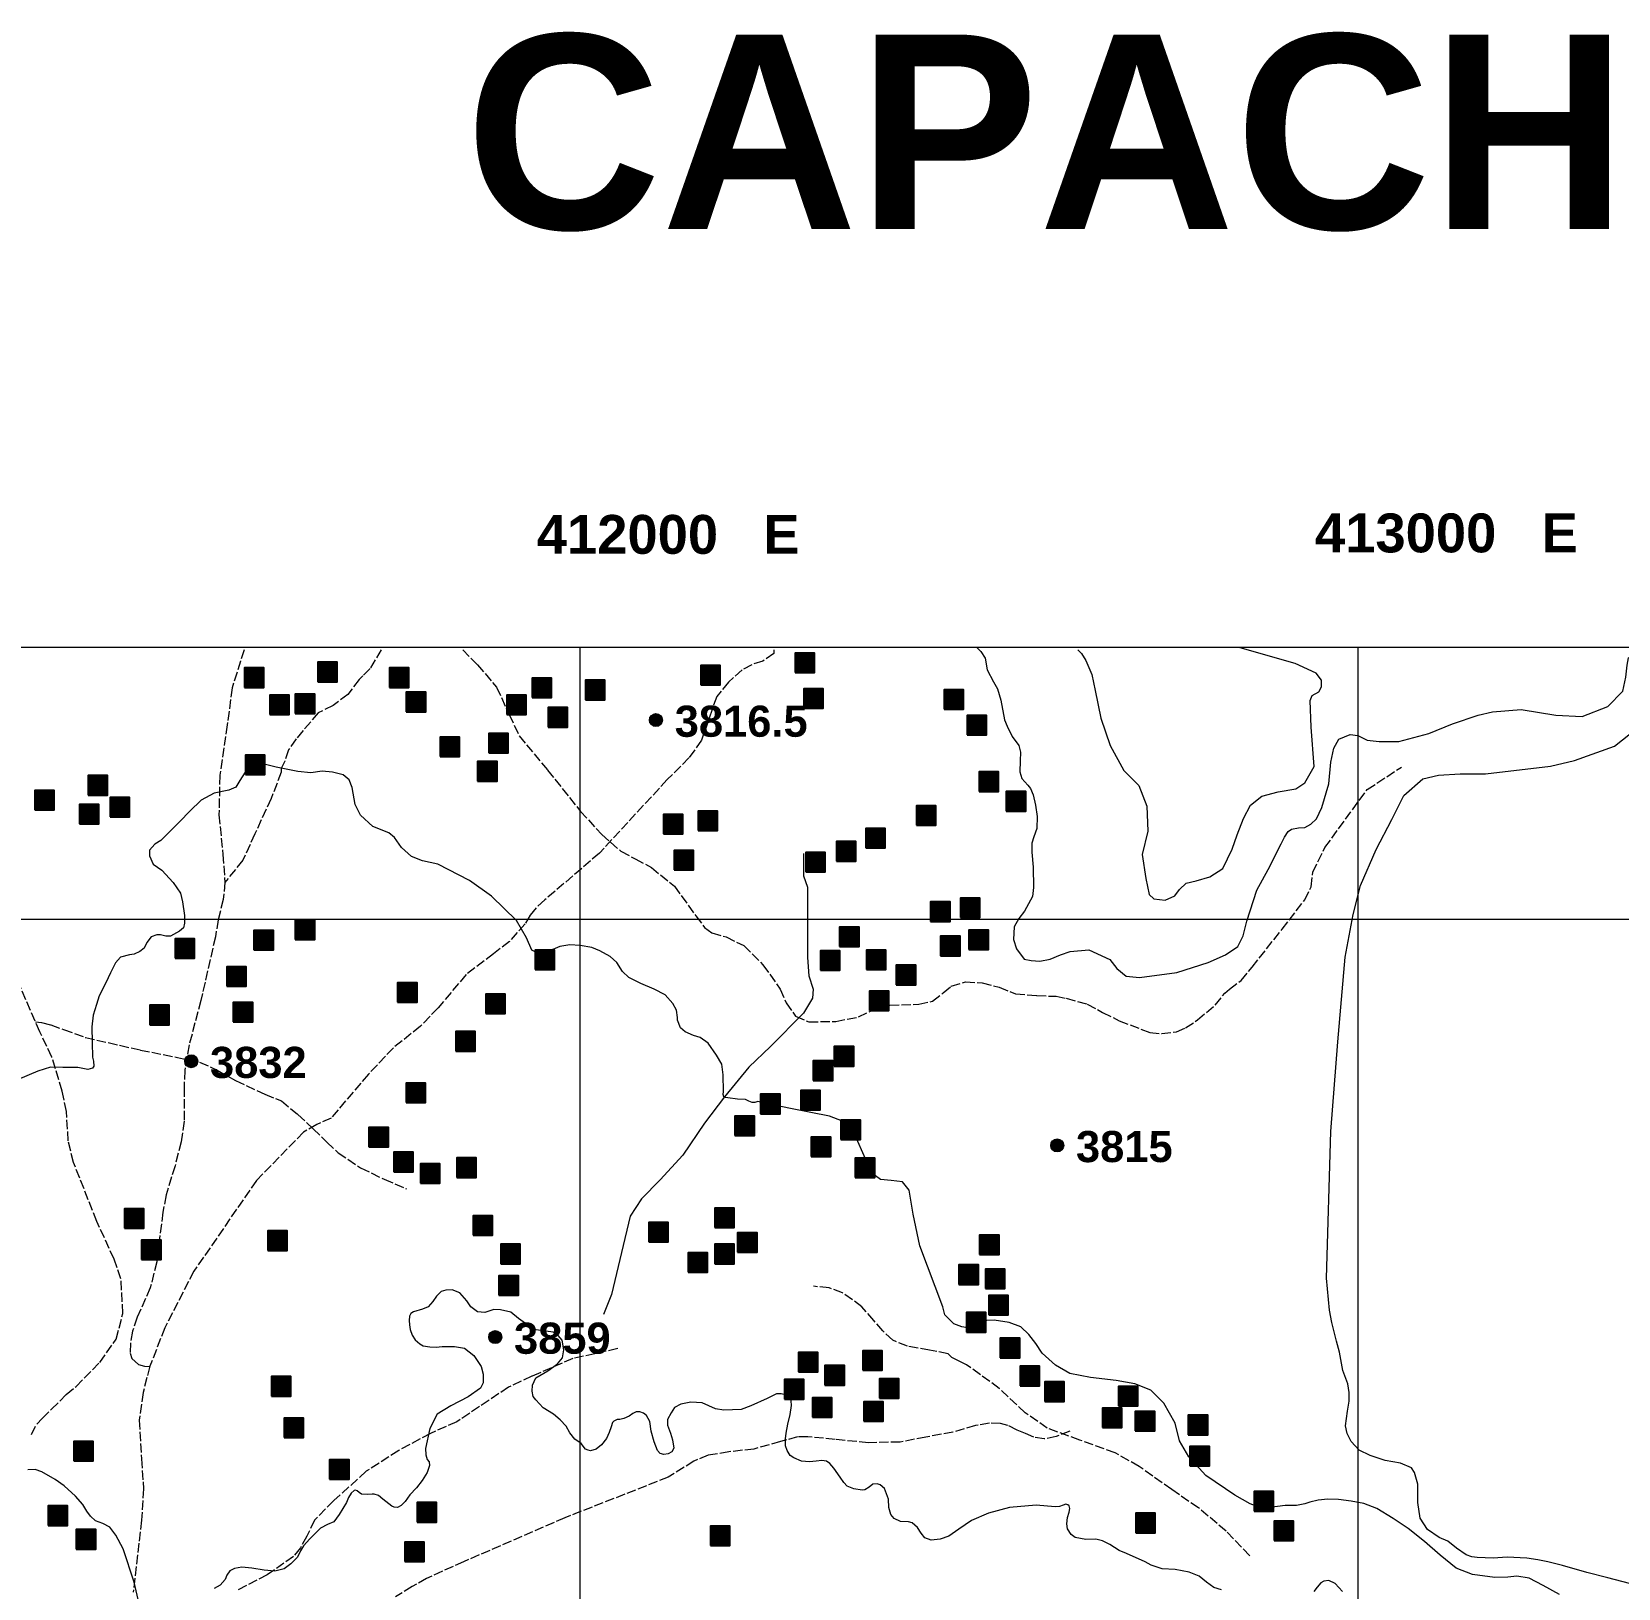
# Model space of a CAD drawing. Header units: metres. Extents: x 405809 to 420020, y 8257398 to 8272141.
# Drawn here: x 411295 to 413335, y 8270140 to 8272141 of the extents above; entities that cross this region are included whole.
import ezdxf
from ezdxf.enums import TextEntityAlignment as Align

# ---------------------------------------------------------------- set-up
doc = ezdxf.new("R2010")
doc.units = ezdxf.units.M
doc.linetypes.add('ACAD_ISO02W100', pattern=[15, 12, -3])
for name, color, linetype, lineweight in [('CAMINOS1', 7, 'ACAD_ISO02W100', 5), ('COORDENADAS', 30, 'Continuous', 5), ('CURVAS SECUNDARIS', 46, 'Continuous', 9), ('PERIMETRO DE LA ISLA', 7, 'Continuous', 18), ('texto', 7, 'Continuous', 13)]:
    doc.layers.add(name, color=color, linetype=linetype, lineweight=lineweight)
doc.layers.add('VIVIENDAS', color=1, linetype='Continuous')
doc.styles.add('CARLOS', font='arialbd.ttf', dxfattribs={"height": 48})

msp = doc.modelspace()

# ---------------------------------------------------------------- hatches: boundary and pattern name
at = {"layer": 'texto'}
h = msp.add_hatch(color=256, dxfattribs=at)
edge = h.paths.add_edge_path()
edge.add_arc((412097.7, 8271256.1), 8.37, 0, 360)
h = msp.add_hatch(color=256, dxfattribs=at)
edge = h.paths.add_edge_path()
edge.add_arc((411500.3, 8270817.3), 8.37, 0, 360)
h = msp.add_hatch(color=256, dxfattribs=at)
edge = h.paths.add_edge_path()
edge.add_arc((412613.5, 8270709.2), 8.37, 0, 360)
h = msp.add_hatch(color=256, dxfattribs=at)
edge = h.paths.add_edge_path()
edge.add_arc((411891.1, 8270462.7), 8.37, 0, 360)
at = {"layer": 'VIVIENDAS'}
for points in [[(412276.6, 8271317), (412301.6, 8271317), (412301.6, 8271342), (412276.6, 8271342)], [(411568.8, 8271298), (411593.8, 8271298), (411593.8, 8271323), (411568.8, 8271323)], [(411662.9, 8271305.3), (411687.9, 8271305.3), (411687.9, 8271330.3), (411662.9, 8271330.3)], [(411755, 8271298.1), (411780, 8271298.1), (411780, 8271323.1), (411755, 8271323.1)], [(412155.2, 8271301.4), (412180.2, 8271301.4), (412180.2, 8271326.4), (412155.2, 8271326.4)], [(411938.4, 8271284.9), (411963.4, 8271284.9), (411963.4, 8271309.9), (411938.4, 8271309.9)], [(412007.1, 8271282.2), (412032.1, 8271282.2), (412032.1, 8271307.2), (412007.1, 8271307.2)], [(411601.4, 8271263.1), (411626.4, 8271263.1), (411626.4, 8271288.1), (411601.4, 8271288.1)], [(411634, 8271264.3), (411659, 8271264.3), (411659, 8271289.3), (411634, 8271289.3)], [(411776.7, 8271266.8), (411801.7, 8271266.8), (411801.7, 8271291.8), (411776.7, 8271291.8)], [(411905.9, 8271263.2), (411930.9, 8271263.2), (411930.9, 8271288.2), (411905.9, 8271288.2)], [(412287.6, 8271271.4), (412312.6, 8271271.4), (412312.6, 8271296.4), (412287.6, 8271296.4)], [(412468.1, 8271270.1), (412493.1, 8271270.1), (412493.1, 8271295.1), (412468.1, 8271295.1)], [(411959.1, 8271247), (411984.1, 8271247), (411984.1, 8271272), (411959.1, 8271272)], [(412497.8, 8271236.9), (412522.8, 8271236.9), (412522.8, 8271261.9), (412497.8, 8271261.9)], [(411882.9, 8271213.8), (411907.9, 8271213.8), (411907.9, 8271238.8), (411882.9, 8271238.8)], [(411820.2, 8271209), (411845.2, 8271209), (411845.2, 8271234), (411820.2, 8271234)], [(411570, 8271186), (411595, 8271186), (411595, 8271211), (411570, 8271211)], [(411868.5, 8271177.6), (411893.5, 8271177.6), (411893.5, 8271202.6), (411868.5, 8271202.6)], [(411367.8, 8271159.7), (411392.8, 8271159.7), (411392.8, 8271184.7), (411367.8, 8271184.7)], [(412513, 8271164.4), (412538, 8271164.4), (412538, 8271189.4), (412513, 8271189.4)], [(411299.1, 8271140.6), (411324.1, 8271140.6), (411324.1, 8271165.6), (411299.1, 8271165.6)], [(411396, 8271131.6), (411421, 8271131.6), (411421, 8271156.6), (411396, 8271156.6)], [(412548, 8271139), (412573, 8271139), (412573, 8271164), (412548, 8271164)], [(411356.6, 8271122.6), (411381.6, 8271122.6), (411381.6, 8271147.6), (411356.6, 8271147.6)], [(412151.9, 8271114), (412176.9, 8271114), (412176.9, 8271139), (412151.9, 8271139)], [(412432.5, 8271120.8), (412457.5, 8271120.8), (412457.5, 8271145.8), (412432.5, 8271145.8)], [(412107.2, 8271109.8), (412132.2, 8271109.8), (412132.2, 8271134.8), (412107.2, 8271134.8)], [(412367.3, 8271091.8), (412392.3, 8271091.8), (412392.3, 8271116.8), (412367.3, 8271116.8)], [(412329.7, 8271074.8), (412354.7, 8271074.8), (412354.7, 8271099.8), (412329.7, 8271099.8)], [(412121.1, 8271063.3), (412146.1, 8271063.3), (412146.1, 8271088.3), (412121.1, 8271088.3)], [(412290.4, 8271060.9), (412315.4, 8271060.9), (412315.4, 8271085.9), (412290.4, 8271085.9)], [(412450.8, 8270997.2), (412475.8, 8270997.2), (412475.8, 8271022.2), (412450.8, 8271022.2)], [(412489.2, 8271002.1), (412514.2, 8271002.1), (412514.2, 8271027.1), (412489.2, 8271027.1)], [(411634, 8270973.9), (411659, 8270973.9), (411659, 8270998.9), (411634, 8270998.9)], [(411479.6, 8270949.8), (411504.6, 8270949.8), (411504.6, 8270974.8), (411479.6, 8270974.8)], [(411580.9, 8270960.6), (411605.9, 8270960.6), (411605.9, 8270985.6), (411580.9, 8270985.6)], [(412333.8, 8270964.8), (412358.8, 8270964.8), (412358.8, 8270989.8), (412333.8, 8270989.8)], [(412463.6, 8270953.1), (412488.6, 8270953.1), (412488.6, 8270978.1), (412463.6, 8270978.1)], [(412500, 8270960.9), (412525, 8270960.9), (412525, 8270985.9), (412500, 8270985.9)], [(411942.3, 8270935.2), (411967.3, 8270935.2), (411967.3, 8270960.2), (411942.3, 8270960.2)], [(412309.2, 8270934.4), (412334.2, 8270934.4), (412334.2, 8270959.4), (412309.2, 8270959.4)], [(412368.2, 8270935.4), (412393.2, 8270935.4), (412393.2, 8270960.4), (412368.2, 8270960.4)], [(411545.9, 8270913.7), (411570.9, 8270913.7), (411570.9, 8270938.7), (411545.9, 8270938.7)], [(412406.6, 8270915.8), (412431.6, 8270915.8), (412431.6, 8270940.8), (412406.6, 8270940.8)], [(411765.6, 8270893.2), (411790.6, 8270893.2), (411790.6, 8270918.2), (411765.6, 8270918.2)], [(411554.4, 8270867.9), (411579.4, 8270867.9), (411579.4, 8270892.9), (411554.4, 8270892.9)], [(411879, 8270878.7), (411904, 8270878.7), (411904, 8270903.7), (411879, 8270903.7)], [(412372.2, 8270882.4), (412397.2, 8270882.4), (412397.2, 8270907.4), (412372.2, 8270907.4)], [(411447, 8270864.3), (411472, 8270864.3), (411472, 8270889.3), (411447, 8270889.3)], [(411840.4, 8270830.5), (411865.4, 8270830.5), (411865.4, 8270855.5), (411840.4, 8270855.5)], [(412326.9, 8270811.2), (412351.9, 8270811.2), (412351.9, 8270836.2), (412326.9, 8270836.2)], [(412299.9, 8270792.8), (412324.9, 8270792.8), (412324.9, 8270817.8), (412299.9, 8270817.8)], [(411776.5, 8270764.3), (411801.5, 8270764.3), (411801.5, 8270789.3), (411776.5, 8270789.3)], [(412232.3, 8270749.9), (412257.3, 8270749.9), (412257.3, 8270774.9), (412232.3, 8270774.9)], [(412283.9, 8270754.8), (412308.9, 8270754.8), (412308.9, 8270779.8), (412283.9, 8270779.8)], [(411728.7, 8270707.2), (411753.7, 8270707.2), (411753.7, 8270732.2), (411728.7, 8270732.2)], [(412199.2, 8270721.7), (412224.2, 8270721.7), (412224.2, 8270746.7), (412199.2, 8270746.7)], [(412335.5, 8270716.8), (412360.5, 8270716.8), (412360.5, 8270741.8), (412335.5, 8270741.8)], [(412297.4, 8270694.7), (412322.4, 8270694.7), (412322.4, 8270719.7), (412297.4, 8270719.7)], [(411760.6, 8270675.3), (411785.6, 8270675.3), (411785.6, 8270700.3), (411760.6, 8270700.3)], [(411841.7, 8270668), (411866.7, 8270668), (411866.7, 8270693), (411841.7, 8270693)], [(412353.9, 8270667.8), (412378.9, 8270667.8), (412378.9, 8270692.8), (412353.9, 8270692.8)], [(411795, 8270660.6), (411820, 8270660.6), (411820, 8270685.6), (411795, 8270685.6)], [(411414.3, 8270602.7), (411439.3, 8270602.7), (411439.3, 8270627.7), (411414.3, 8270627.7)], [(412173.2, 8270603.6), (412198.2, 8270603.6), (412198.2, 8270628.6), (412173.2, 8270628.6)], [(411862.7, 8270593.8), (411887.7, 8270593.8), (411887.7, 8270618.8), (411862.7, 8270618.8)], [(412088.5, 8270585.2), (412113.5, 8270585.2), (412113.5, 8270610.2), (412088.5, 8270610.2)], [(411436.5, 8270562.4), (411461.5, 8270562.4), (411461.5, 8270587.4), (411436.5, 8270587.4)], [(411598.6, 8270574.2), (411623.6, 8270574.2), (411623.6, 8270599.2), (411598.6, 8270599.2)], [(412202.7, 8270571.7), (412227.7, 8270571.7), (412227.7, 8270596.7), (412202.7, 8270596.7)], [(412513.7, 8270568.7), (412538.7, 8270568.7), (412538.7, 8270593.7), (412513.7, 8270593.7)], [(411898.3, 8270557), (411923.3, 8270557), (411923.3, 8270582), (411898.3, 8270582)], [(412138.9, 8270546), (412163.9, 8270546), (412163.9, 8270571), (412138.9, 8270571)], [(412173.2, 8270557), (412198.2, 8270557), (412198.2, 8270582), (412173.2, 8270582)], [(412487.2, 8270530.5), (412512.2, 8270530.5), (412512.2, 8270555.5), (412487.2, 8270555.5)], [(412521.2, 8270525.2), (412546.2, 8270525.2), (412546.2, 8270550.2), (412521.2, 8270550.2)], [(411895.8, 8270516.6), (411920.8, 8270516.6), (411920.8, 8270541.6), (411895.8, 8270541.6)], [(412525.4, 8270491.3), (412550.4, 8270491.3), (412550.4, 8270516.3), (412525.4, 8270516.3)], [(412496.8, 8270469.1), (412521.8, 8270469.1), (412521.8, 8270494.1), (412496.8, 8270494.1)], [(412280.9, 8270418), (412305.9, 8270418), (412305.9, 8270443), (412280.9, 8270443)], [(412363.7, 8270420.1), (412388.7, 8270420.1), (412388.7, 8270445.1), (412363.7, 8270445.1)], [(412540.3, 8270436.2), (412565.3, 8270436.2), (412565.3, 8270461.2), (412540.3, 8270461.2)], [(412314.9, 8270401), (412339.9, 8270401), (412339.9, 8270426), (412314.9, 8270426)], [(412565.8, 8270400.2), (412590.8, 8270400.2), (412590.8, 8270425.2), (412565.8, 8270425.2)], [(411603.3, 8270386.9), (411628.3, 8270386.9), (411628.3, 8270411.9), (411603.3, 8270411.9)], [(412262.9, 8270383), (412287.9, 8270383), (412287.9, 8270408), (412262.9, 8270408)], [(412385, 8270384.1), (412410, 8270384.1), (412410, 8270409.1), (412385, 8270409.1)], [(412597.6, 8270380), (412622.6, 8270380), (412622.6, 8270405), (412597.6, 8270405)], [(412299, 8270359.7), (412324, 8270359.7), (412324, 8270384.7), (412299, 8270384.7)], [(412692.2, 8270374.2), (412717.2, 8270374.2), (412717.2, 8270399.2), (412692.2, 8270399.2)], [(412364.8, 8270354.4), (412389.8, 8270354.4), (412389.8, 8270379.4), (412364.8, 8270379.4)], [(412671.7, 8270346.3), (412696.7, 8270346.3), (412696.7, 8270371.3), (412671.7, 8270371.3)], [(412713.8, 8270342.1), (412738.8, 8270342.1), (412738.8, 8270367.1), (412713.8, 8270367.1)], [(412782, 8270337.2), (412807, 8270337.2), (412807, 8270362.2), (412782, 8270362.2)], [(411619.7, 8270333.5), (411644.7, 8270333.5), (411644.7, 8270358.5), (411619.7, 8270358.5)], [(411349.2, 8270303.4), (411374.2, 8270303.4), (411374.2, 8270328.4), (411349.2, 8270328.4)], [(412784.1, 8270297.2), (412809.1, 8270297.2), (412809.1, 8270322.2), (412784.1, 8270322.2)], [(411678.2, 8270279.9), (411703.2, 8270279.9), (411703.2, 8270304.9), (411678.2, 8270304.9)], [(412866.5, 8270239), (412891.5, 8270239), (412891.5, 8270264), (412866.5, 8270264)], [(411316.4, 8270220.5), (411341.4, 8270220.5), (411341.4, 8270245.5), (411316.4, 8270245.5)], [(411790.7, 8270224.9), (411815.7, 8270224.9), (411815.7, 8270249.9), (411790.7, 8270249.9)], [(412167.8, 8270194.5), (412192.8, 8270194.5), (412192.8, 8270219.5), (412167.8, 8270219.5)], [(412714.6, 8270211.1), (412739.6, 8270211.1), (412739.6, 8270236.1), (412714.6, 8270236.1)], [(412892.4, 8270201.1), (412917.4, 8270201.1), (412917.4, 8270226.1), (412892.4, 8270226.1)], [(411352.5, 8270190.2), (411377.5, 8270190.2), (411377.5, 8270215.2), (411352.5, 8270215.2)], [(411774.7, 8270174), (411799.7, 8270174), (411799.7, 8270199), (411774.7, 8270199)]]:
    msp.add_hatch(color=256, dxfattribs=at).paths.add_polyline_path(points)

# ---------------------------------------------------------------- linework, layer by layer
at = {"layer": 'CAMINOS1'}
for points in [[(411568.3, 8271346.3), (411563.5, 8271332), (411553, 8271297.3), (411546.5, 8271249.9), (411537, 8271185), (411535.9, 8271134), (411541, 8271083.4), (411543.7, 8271047.4), (411541.4, 8271025.3), (411535, 8270999.4), (411531.3, 8270977.4), (411512.7, 8270895.6), (411497.7, 8270838.4), (411491.9, 8270805.8), (411491.1, 8270783.4), (411491.1, 8270740.3), (411487.3, 8270713.8), (411479.5, 8270682.9), (411467.9, 8270645.4), (411463.8, 8270623.1), (411456, 8270559.6), (411447.6, 8270526), (411430.7, 8270488.1), (411425, 8270470.1), (411422.1, 8270454.8), (411421.8, 8270442.2), (411423.8, 8270435.3), (411432.7, 8270427.4), (411440.3, 8270425.4), (411447, 8270425)], [(412249.4, 8271346.3), (412249.4, 8271341.5), (412235.1, 8271332), (412220.9, 8271327.2), (412208.4, 8271320.7), (412190.8, 8271304.8), (412175.8, 8271286.4), (412170, 8271269.8), (412164, 8271251.9), (412156.2, 8271230), (412140.1, 8271207.4), (412112.3, 8271179.5), (412025, 8271084.9), (411954.7, 8271024.7), (411943.7, 8271014.7), (411936.1, 8271005.3), (411929.4, 8270994), (411909.4, 8270971.5), (411888.9, 8270955.6), (411853.7, 8270928.8), (411817.7, 8270885.9), (411794.9, 8270862.4), (411760.2, 8270834.6), (411728, 8270800.6), (411680, 8270744.3), (411661.9, 8270736.2), (411644.7, 8270726.3), (411584.2, 8270664), (411503.6, 8270547.3), (411466.4, 8270474.7), (411447.1, 8270425.1), (411438.4, 8270391.3), (411433.4, 8270356), (411436.4, 8270306.3), (411438.9, 8270267.7), (411436.4, 8270227.3), (411425.7, 8270134.7)], [(411744.5, 8271346.3), (411730.2, 8271322.4), (411720.7, 8271312.9), (411716, 8271308.2), (411701.7, 8271289.1), (411682.6, 8271274.8), (411663.6, 8271265.3), (411635, 8271231.9), (411625.5, 8271217.7), (411620.7, 8271203.4), (411615.9, 8271193.8), (411615.9, 8271189.1), (411602.9, 8271155), (411582.1, 8271109.6), (411566.6, 8271075.7), (411543.7, 8271047.4)], [(411849.3, 8271346.3), (411868.4, 8271327.2), (411892.6, 8271298.5), (411909.1, 8271263.2), (411921.8, 8271235.8), (411958.4, 8271191.6), (412000.7, 8271138.7), (412028, 8271108.7), (412052.6, 8271087.3), (412070.9, 8271077.8), (412091.8, 8271066.5), (412121.5, 8271042.5), (412148.8, 8271004.4), (412160.2, 8270989.3), (412169.6, 8270982.4), (412188, 8270977.3), (412210.7, 8270966), (412235.3, 8270941.4), (412257.5, 8270910.2), (412265.1, 8270892.6), (412277.1, 8270875.5), (412294.2, 8270868), (412328.9, 8270868.6), (412358, 8270874.3), (412380.7, 8270885), (412398.4, 8270889.4), (412435.6, 8270890.7), (412453.2, 8270894.6), (412467, 8270905.3), (412477.3, 8270913.7), (412495.8, 8270919.4), (412517.1, 8270918.1), (412538.9, 8270912.5), (412559.9, 8270904), (412587.5, 8270901.8), (412612, 8270900.9), (412625.2, 8270898.4), (412652.2, 8270890.9), (412671.9, 8270880.2), (412693.2, 8270869.4), (412732.6, 8270854.3), (412747.8, 8270852.9), (412766.8, 8270855), (412778.5, 8270860.4), (412793.8, 8270870.4), (412816.6, 8270889.6), (412828.8, 8270904.8), (412834.9, 8270909.9), (412849.9, 8270921.3), (412864, 8270938.3), (412902.5, 8270987), (412931.7, 8271024.9), (412939.9, 8271041.6), (412942, 8271060.5), (412957.6, 8271092.1), (413012, 8271166.8), (413056.2, 8271195.7)], [(411294.8, 8270337.6), (411301.6, 8270350.8), (411308.8, 8270358.2), (411320.6, 8270369.8), (411320.6, 8270369.8), (411339.7, 8270388.9), (411352.2, 8270399.2), (411382.6, 8270430.1), (411403.7, 8270459.8), (411412.4, 8270493.2), (411409.9, 8270537.7), (411401.2, 8270562.8), (411379.1, 8270611.4), (411348.9, 8270687.2), (411342.2, 8270715.1), (411339.9, 8270752.6), (411334.4, 8270779.1), (411321.1, 8270822.8), (411305.6, 8270855), (411280.2, 8270913.7)], [(411300, 8270867.9), (411307.7, 8270867.1), (411319.7, 8270864.2), (411335.9, 8270858.2), (411364.4, 8270848), (411434.9, 8270831.8), (411482.6, 8270822.3), (411511, 8270816.3), (411533.5, 8270805.9), (411557.3, 8270792.5), (411594.7, 8270774.9), (411616.2, 8270766.3), (411637.4, 8270748.9), (411657, 8270730.6), (411674.5, 8270713.2), (411689.1, 8270699.8), (411718.1, 8270680.2), (411748.3, 8270665.7), (411776.9, 8270653.3)], [(412861, 8270181.6), (412830.6, 8270213.2), (412795.3, 8270243), (412760.8, 8270266.6), (412719, 8270296.3), (412688.1, 8270313.8), (412642.7, 8270330.2), (412600.8, 8270345.4), (412572.4, 8270365.3), (412539.1, 8270396.7), (412497.1, 8270427), (412487.6, 8270431.7), (412478.1, 8270436.5), (412473.3, 8270441.3), (412449.5, 8270446), (412420.9, 8270450.8), (412402, 8270458.8), (412389.3, 8270470.6), (412377.8, 8270483.9), (412362.5, 8270501.6), (412350.2, 8270510.6), (412337.4, 8270519.4), (412320.4, 8270525.9), (412300.4, 8270528)], [(412048.5, 8270447.8), (411990.8, 8270435.1), (411938.2, 8270412.3), (411908.1, 8270398.3), (411841.6, 8270353.7), (411807.8, 8270338.8), (411767, 8270316.9), (411725.3, 8270290.1), (411683.6, 8270252.4), (411658.6, 8270227.3), (411648.7, 8270206.5), (411640.7, 8270191.6), (411631.8, 8270180.7), (411598, 8270156.9), (411559.2, 8270136.8)], [(412629.7, 8270341.8), (412612.2, 8270334.8), (412596.9, 8270331.7), (412583.3, 8270333.9), (412572.8, 8270338.7), (412561.9, 8270343.1), (412550.1, 8270349.2), (412540.5, 8270351.7), (412526.5, 8270352), (412508.5, 8270348.9), (412479.5, 8270340.4), (412444.8, 8270334.1), (412411.6, 8270327.7), (412371, 8270326.9), (412328.2, 8270331), (412292.8, 8270334.6), (412279.8, 8270334.4), (412257.7, 8270328.3), (412223.7, 8270318.7), (412191.5, 8270315.2), (412165, 8270310.7), (412146.5, 8270303.3), (412113.4, 8270282.5), (411980.4, 8270230.3), (411850.5, 8270173.9), (411802.8, 8270152.4), (411784.4, 8270141.9), (411762.9, 8270128.6)]]:
    msp.add_lwpolyline(points, dxfattribs=at)
at = {"layer": 'COORDENADAS'}
for p, q in [((406200, 8271350), (419600, 8271350)), ((412000, 8271350), (412000, 8257550)), ((413000, 8271350), (413000, 8257550)), ((406200, 8271000), (419600, 8271000))]:
    msp.add_line(p, q, dxfattribs=at)
at = {"layer": 'CURVAS SECUNDARIS'}
for points in [[(412510.4, 8271349.2), (412510.4, 8271349.2), (412515.2, 8271344.3), (412520.8, 8271335.8), (412523.6, 8271320.8), (412531.4, 8271305), (412536.6, 8271296.1), (412540.9, 8271281.8), (412545.6, 8271256.5), (412549.3, 8271248), (412555.7, 8271234.8), (412564.1, 8271223.2), (412566.2, 8271214.7), (412565.7, 8271203.7), (412565.6, 8271189.3), (412568.1, 8271180.9), (412575.7, 8271172.4), (412579.1, 8271168.2), (412582.5, 8271159.8), (412585.4, 8271146.5), (412587.8, 8271132.2), (412587.2, 8271116.8), (412583.6, 8271106.1), (412580.7, 8271097.7), (412580.7, 8271086.4), (412582.5, 8271067), (412583.2, 8271040.6), (412581.7, 8271029.2), (412571.4, 8271010.4), (412564.2, 8271000.7), (412558, 8270990.4), (412557.4, 8270973.7), (412561, 8270961.7), (412571.2, 8270948.5), (412580, 8270946.9), (412591.2, 8270946.2), (412604.5, 8270948.6), (412617.9, 8270954.3), (412630.3, 8270958.6), (412654.1, 8270960.5), (412681.3, 8270948.1), (412690.1, 8270936.6), (412702.3, 8270926.7), (412719.1, 8270925.1), (412767.3, 8270931.3), (412807.7, 8270944.2), (412829.8, 8270954.1), (412845.8, 8270964.8), (412852.7, 8270978.5), (412857.2, 8270997.5), (412870.3, 8271037.4), (412884.8, 8271064), (412901.6, 8271096.8), (412905.7, 8271105.6), (412910.2, 8271112.7), (412914.8, 8271115.8), (412923.5, 8271117.3), (412931.8, 8271118), (412939.7, 8271122.2), (412946.9, 8271129), (412953.8, 8271143.7), (412962.9, 8271174.1), (412965.3, 8271201.9), (412968.9, 8271220), (412975.6, 8271231.5), (412990.1, 8271237.6), (412999.8, 8271236.2), (413011.8, 8271230.4), (413027.2, 8271228.5), (413052.7, 8271228.5), (413091.2, 8271238.6), (413121.7, 8271251.4)], [(412640, 8271346.3), (412644.8, 8271341.5), (412650.2, 8271332.5), (412658, 8271314.5), (412662.5, 8271293.9), (412669.8, 8271258.6), (412681.6, 8271223.4), (412699.2, 8271191.1), (412718.4, 8271172), (412728.7, 8271145.5), (412730.2, 8271113.2), (412722.9, 8271083.3), (412727.3, 8271052.4), (412731.7, 8271031.9), (412737.6, 8271026), (412752.3, 8271024.5), (412764.9, 8271029.9), (412770.6, 8271038.1), (412779.3, 8271046.4), (412792.2, 8271049.5), (412809.5, 8271054.4), (412826.6, 8271065), (412838.5, 8271089.9), (412845, 8271108.3), (412852.9, 8271129.4), (412862.2, 8271146.5), (412876.6, 8271158.3), (412897.7, 8271163.6), (412920.1, 8271167.5), (412932, 8271175.4), (412943.8, 8271196.4), (412940, 8271246.8), (412938.7, 8271281), (412941.2, 8271287.8), (412949.9, 8271292.4), (412953.1, 8271298.6), (412953.1, 8271307.5), (412946.4, 8271316.3), (412919.2, 8271328.8), (412848.5, 8271349.1)], [(413121.7, 8271251.4), (413154.7, 8271262.2), (413173, 8271266.8), (413210.1, 8271269.6), (413254.6, 8271262.2), (413288.2, 8271260.5), (413321.4, 8271273.7), (413340.8, 8271293.1), (413344.3, 8271311.4), (413346, 8271326.8), (413347.7, 8271335.9), (413353.8, 8271339.4), (413359.5, 8271338.3), (413366, 8271332.6), (413370.8, 8271327.8), (413375.5, 8271325), (413381.7, 8271323.2), (413388.8, 8271324.5), (413396.1, 8271331), (413398.1, 8271339.9), (413399.1, 8271347.3)], [(413259.2, 8270131.8), (413238.1, 8270143.3), (413220.3, 8270152.8), (413204.4, 8270155.4), (413192.9, 8270154.1), (413176.2, 8270153.5), (413147.4, 8270157.4), (413126.3, 8270165.7), (413106, 8270182.2), (413085.6, 8270200), (413064.5, 8270216.5), (413045.4, 8270229.3), (413024.6, 8270242.4), (413007.7, 8270248.6), (412991.2, 8270251.8), (412975.3, 8270253.8), (412961.6, 8270254.1), (412948.9, 8270253.1), (412938.4, 8270250.6), (412931.7, 8270248.4), (412921, 8270246), (412911.5, 8270246), (412906.7, 8270246), (412887, 8270243.5), (412877.7, 8270242.2), (412861.7, 8270248.1), (412841.7, 8270259.4), (412804.5, 8270284.7), (412782.6, 8270308.6), (412770.6, 8270329.1), (412765.2, 8270351.9), (412750.5, 8270377.8), (412733.9, 8270394.4), (412713.3, 8270402.4), (412689.4, 8270407), (412656.5, 8270410.6), (412629.9, 8270416), (412611.3, 8270426.6), (412594, 8270441.9), (412586.1, 8270454.6), (412577.2, 8270466.2), (412566.6, 8270475.7), (412551.8, 8270481.5), (412532.3, 8270484.6), (412522.8, 8270484.1), (412512.7, 8270480.4), (412503.8, 8270476.2), (412498, 8270474.6), (412491.1, 8270475.7), (412480.5, 8270479.9), (412468.9, 8270491.5), (412466.3, 8270501.5), (412436.7, 8270580), (412428.2, 8270620.8), (412423.1, 8270651.5), (412414.6, 8270662.5), (412400.1, 8270664.2), (412386.5, 8270665.1), (412375.4, 8270673.6), (412355.7, 8270718.1), (412347.1, 8270734.8), (412337.7, 8270740.5), (412320.6, 8270746.8), (412270.5, 8270756.4), (412233.6, 8270764.2), (412228.8, 8270765.6), (412224.8, 8270764.5), (412221.4, 8270764.2), (412217, 8270766.2), (412212.6, 8270768.3), (412202.7, 8270768.6), (412189.9, 8270770.3), (412187.1, 8270770.8), (412185, 8270771.7), (412184.1, 8270774.5), (412184.4, 8270778.6), (412184.1, 8270799.9), (412182.2, 8270813.4), (412175.5, 8270825.1), (412165, 8270840.5), (412154.5, 8270847.9), (412145.9, 8270850.3), (412135.1, 8270855.1), (412129.1, 8270860.3), (412125.2, 8270870.3), (412125.2, 8270873.8), (412124, 8270883.1), (412119.6, 8270891.4), (412109.6, 8270902.9), (412095.3, 8270910.1), (412078.2, 8270917.2), (412063, 8270925), (412054.6, 8270932.8), (412047.2, 8270944.2), (412038.8, 8270952), (412025.6, 8270959.2), (412015.3, 8270963.7), (412000.1, 8270966.2), (411986.9, 8270967.2), (411974.3, 8270965), (411965.3, 8270961.2), (411960.7, 8270958), (411954.8, 8270956.3), (411947.5, 8270955.4), (411938, 8270960.2), (411931.2, 8270976.1), (411918.3, 8270998.4), (411886.2, 8271029.8), (411857.9, 8271049.7), (411817.4, 8271070.9), (411797.5, 8271074.9), (411783.3, 8271080.7), (411770.5, 8271092.3), (411761.5, 8271105.1), (411754.2, 8271111), (411733.7, 8271119.2), (411718.1, 8271133.8), (411711, 8271147.4), (411707.1, 8271169.4), (411703.2, 8271179.3), (411695.5, 8271185.7), (411681.7, 8271189.2), (411668.8, 8271190.2), (411654, 8271188.3), (411637.2, 8271189.9), (411609.6, 8271195.6), (411592.4, 8271199.7), (411583, 8271200.1), (411575.2, 8271195.2), (411569.5, 8271189.1), (411562.9, 8271178.5), (411557.6, 8271169.9), (411548.6, 8271165.8), (411529.8, 8271162.1), (411513.1, 8271153.2), (411498.3, 8271139.1), (411485.6, 8271125.7), (411471.7, 8271111.4), (411461.3, 8271101.2), (411453.4, 8271096.6), (411446.8, 8271088.7), (411446.8, 8271081.4), (411451.4, 8271070.9), (411462.6, 8271063), (411477.1, 8271047.2), (411486.3, 8271033.4), (411489, 8271022.5), (411491.6, 8271004.7), (411491.6, 8270995.1), (411490.4, 8270988.7), (411485.3, 8270984.8), (411473.8, 8270978.1), (411467.8, 8270978), (411460.9, 8270979.9), (411456.2, 8270980.1), (411448.9, 8270977.3), (411443.1, 8270970), (411439.6, 8270962.6), (411434.3, 8270958.6), (411426.9, 8270954.9), (411420.9, 8270954.2), (411409.2, 8270951), (411402.9, 8270944.1), (411396.7, 8270931.1), (411390.4, 8270918.2), (411381.9, 8270901.6), (411378.4, 8270890.2), (411374.4, 8270876.7), (411372.7, 8270861.4), (411373.1, 8270841.5), (411373.4, 8270822.8), (411374.6, 8270817.3), (411375, 8270811), (411373.3, 8270808.5), (411367.4, 8270806.8), (411354.4, 8270809.3), (411335.2, 8270809.3), (411319.2, 8270809.8), (411302.9, 8270804.7), (411278, 8270793.8)], [(412287.5, 8271084.3), (412287.5, 8271055.7), (412292.3, 8271041.4), (412292.3, 8271036.7), (412292.3, 8271022.4), (412292.3, 8270998.6), (412292.3, 8270965.2), (412292.3, 8270950.9), (412294.3, 8270927), (412299.9, 8270910.1), (412299.1, 8270898.4), (412287.3, 8270879), (412244.8, 8270836.3), (412217, 8270809.9), (412185.8, 8270771.7), (412160.1, 8270737.8), (412132.2, 8270696.8), (412103.3, 8270664.7), (412078.9, 8270640.3), (412064.5, 8270618.1), (412053.4, 8270571.6), (412040.7, 8270517.6), (412030.1, 8270491.7)], [(412824.6, 8270137.6), (412814.8, 8270140.5), (412805.3, 8270147.5), (412796, 8270155.4), (412783.3, 8270160.4), (412765, 8270163.9), (412748.6, 8270164.9), (412734.3, 8270169.4), (412726.6, 8270173.9), (412702.7, 8270184.3), (412693.2, 8270188.3), (412681, 8270196.2), (412671.8, 8270200.7), (412663, 8270202.8), (412650.3, 8270202.5), (412636.8, 8270205.2), (412631.5, 8270208.9), (412626.7, 8270216), (412626, 8270222.6), (412626.9, 8270230.5), (412628.7, 8270237.5), (412629.8, 8270242.1), (412628.9, 8270245.8), (412627.2, 8270247.1), (412624.8, 8270247.8), (412621.1, 8270246.7), (412616.3, 8270244.8), (412610.9, 8270244.6), (412586.3, 8270246.5), (412552.3, 8270243.7), (412525, 8270236.1), (412503.2, 8270226.7), (412487.2, 8270215.9), (412474.1, 8270206.9), (412463, 8270203), (412451.5, 8270201.7), (412443.4, 8270204.6), (412438.6, 8270210.6), (412433.7, 8270217.8), (412427.2, 8270223.8), (412422.3, 8270225.3), (412412, 8270225.4), (412403.8, 8270229.5), (412399.7, 8270234.5), (412397.2, 8270243.5), (412396.8, 8270254.2), (412391.4, 8270267.8), (412386.1, 8270272.8), (412381.9, 8270274), (412376.6, 8270273.6), (412371.6, 8270269.9), (412366.4, 8270266.1), (412362.6, 8270265.7), (412352, 8270267.5), (412343.7, 8270271), (412339.4, 8270275.6), (412334.7, 8270282.5), (412326.3, 8270294.3), (412321.4, 8270300.3), (412316.9, 8270303.3), (412311, 8270304), (412303.6, 8270303.3), (412295, 8270302.4), (412284.6, 8270303.3), (412274.9, 8270307.3), (412270.1, 8270310.3), (412266.3, 8270316.7), (412264.4, 8270323), (412264.1, 8270331.9), (412265.1, 8270339.2), (412267.3, 8270350.9), (412270.4, 8270363.3), (412272.1, 8270374.9), (412271.5, 8270380.6), (412269.6, 8270385.1), (412265.3, 8270388.2), (412258.8, 8270389.6), (412252.7, 8270389.6), (412240.6, 8270383.7), (412219.6, 8270374.1), (412207.4, 8270369.6), (412184.9, 8270368.8), (412174.2, 8270370.5), (412157.3, 8270378), (412142.5, 8270379.1), (412129.8, 8270376.6), (412121.7, 8270372.1), (412117.2, 8270365.4), (412112.4, 8270356.7), (412112.7, 8270349.3), (412116.6, 8270339), (412119.1, 8270330.6), (412120.8, 8270319.9), (412118, 8270315.1), (412113.3, 8270312.6), (412107.9, 8270311.8), (412103.1, 8270313.2), (412099.5, 8270316.9), (412095.3, 8270328.1), (412091.6, 8270341.8), (412089.8, 8270354.1), (412085.6, 8270361.9), (412081.6, 8270364.7), (412076.8, 8270366.5), (412072.4, 8270366.5), (412067.9, 8270364.5), (412063.1, 8270361), (412056.4, 8270357.9), (412051.4, 8270356.6), (412048, 8270356.6), (412043.4, 8270354.6), (412041.7, 8270352.7), (412040.3, 8270347.3), (412037.7, 8270340.2), (412034.1, 8270332.5), (412027.6, 8270324.2), (412021, 8270318.5), (412013.7, 8270316.6), (412010.4, 8270317.1), (412007.3, 8270318.7), (412001.7, 8270326), (411993.6, 8270331.3), (411987, 8270339.7), (411982.1, 8270348.1), (411974.7, 8270356.1), (411965.9, 8270363.5), (411952.8, 8270371.9), (411943.4, 8270381.9), (411939.9, 8270386.3), (411938.6, 8270393.3), (411939, 8270400.7), (411943.4, 8270410.3), (411958.7, 8270419.5), (411971, 8270428.2), (411977.6, 8270436.1), (411979.2, 8270446.4), (411977, 8270458.7), (411971.8, 8270464.7), (411965.7, 8270468.9), (411943.6, 8270471.9), (411935.9, 8270476), (411921.1, 8270486.7), (411911.2, 8270494.9), (411897.8, 8270497.9), (411889.4, 8270498.2), (411877.6, 8270494.3), (411868.2, 8270495.3), (411859.8, 8270501.8), (411854.5, 8270509.2), (411845.6, 8270519.6), (411835.9, 8270523.4), (411827.4, 8270523.2), (411821.4, 8270521.5), (411815.6, 8270515.2), (411810.8, 8270508.3), (411805, 8270501.8), (411797.6, 8270498.4), (411786.2, 8270495.3), (411782.4, 8270492.9), (411780.7, 8270489.5), (411780.5, 8270484.2), (411780.7, 8270478.5), (411781.7, 8270472.6), (411784.5, 8270465), (411788.2, 8270459.3), (411794.1, 8270454.1), (411798.5, 8270451.3), (411806.9, 8270450), (411815.3, 8270449.6), (411822.9, 8270450.4), (411838.7, 8270450.7), (411851.6, 8270448.4), (411863.5, 8270438.9), (411873, 8270424.8), (411875.7, 8270414.9), (411875.7, 8270403.8), (411872.3, 8270396.9), (411856.4, 8270385.9), (411834.1, 8270374.4), (411816.4, 8270363.7), (411807.1, 8270345.2), (411801.5, 8270319.4), (411801.8, 8270311.3), (411803.7, 8270305.2), (411806.3, 8270302.1), (411806.8, 8270297.6), (411803.7, 8270288.6), (411797.2, 8270278.4), (411789.7, 8270268.9), (411781.3, 8270259.8), (411775.3, 8270251.1), (411770.3, 8270246), (411765.6, 8270243.6), (411761, 8270243.8), (411758, 8270245.3), (411754.3, 8270248.4), (411746.8, 8270254.3), (411741, 8270259.1), (411735.3, 8270260.5), (411733, 8270260.8), (411726.6, 8270260.2), (411719.1, 8270260.6), (411716, 8270262.7), (411713.5, 8270264.8), (411711.6, 8270265.8), (411709.6, 8270265.4), (411706.1, 8270262.1), (411702.4, 8270256.6), (411699.8, 8270250.1), (411690.3, 8270234.4), (411683.4, 8270225.3), (411675.4, 8270221.7), (411666.4, 8270217), (411652.7, 8270203.3), (411644.5, 8270194.2), (411640.9, 8270187.7), (411636.7, 8270179.9), (411628.4, 8270171.3), (411619.6, 8270164.5), (411607.9, 8270161.9), (411594.1, 8270163.1), (411578.4, 8270165.4), (411565.3, 8270166.8), (411555.8, 8270165.3), (411550.1, 8270162.3), (411546.1, 8270156.7), (411544, 8270151.1), (411537.4, 8270143.9), (411529.7, 8270139.3)], [(411435.9, 8270108.4), (411427, 8270147.5), (411412.9, 8270190.4), (411403.3, 8270207.8), (411395.8, 8270218.1), (411386.7, 8270223.1), (411377.4, 8270226.5), (411370.9, 8270232.4), (411365.9, 8270238.9), (411360.9, 8270247.3), (411351.7, 8270258.3), (411337.1, 8270271.5), (411325.2, 8270279.5), (411308.2, 8270289.5), (411299.5, 8270292.3), (411290.1, 8270292)], [(412980.2, 8270135.7), (412970.8, 8270146), (412962.5, 8270149.5), (412956.1, 8270148.7), (412952.4, 8270146.8), (412947.6, 8270141), (412943.3, 8270135.7)]]:
    msp.add_lwpolyline(points, dxfattribs=at)
at = {"layer": 'PERIMETRO DE LA ISLA'}
msp.add_lwpolyline([(413349.4, 8270145.8), (413321.3, 8270153), (413294.3, 8270160.1), (413263.2, 8270168.8), (413244.2, 8270173.5), (413231.5, 8270176.4), (413217.1, 8270178.5), (413192, 8270179.7), (413173.9, 8270178.5), (413153.3, 8270179.3), (413146.5, 8270180.1), (413139.3, 8270182.8), (413126.7, 8270191.1), (413115.6, 8270200.3), (413104.6, 8270204.8), (413089.6, 8270215.1), (413080.3, 8270229.7), (413076.9, 8270250.2), (413076.9, 8270273.4), (413073, 8270288.6), (413069, 8270294.6), (413055, 8270300.6), (413035.1, 8270303.9), (413015.8, 8270310.5), (413001.6, 8270317.1), (412991.4, 8270328.6), (412986.1, 8270338.8), (412984.1, 8270348.7), (412986.8, 8270367.5), (412988.7, 8270380.3), (412989, 8270391.3), (412987, 8270402.6), (412980.7, 8270419.8), (412976.4, 8270443.2), (412972.4, 8270457.5), (412966.7, 8270481.5), (412963.7, 8270497.1), (412959.8, 8270538.4), (412965.1, 8270727.2), (412974.4, 8270842.2), (412983.7, 8270951), (412994.1, 8271006.2), (413003.4, 8271043.2), (413023.5, 8271089.5), (413043.5, 8271128.1), (413059, 8271159), (413083.7, 8271180.6), (413103.8, 8271185.2), (413131.7, 8271186.8), (413164.1, 8271186.8), (413247.7, 8271196.6), (413278.6, 8271203.9), (413329.9, 8271222.7), (413379.2, 8271261.3)], dxfattribs=at)
at = {"layer": 'texto'}
for centre in [(412097.7, 8271256.1), (411500.3, 8270817.3), (412613.5, 8270709.2), (411891.1, 8270462.7)]:
    msp.add_circle(centre, 8.37, dxfattribs=at)
at = {"layer": 'VIVIENDAS'}
for points in [[(412276.6, 8271317), (412301.6, 8271317), (412301.6, 8271342), (412276.6, 8271342)], [(411568.8, 8271298), (411593.8, 8271298), (411593.8, 8271323), (411568.8, 8271323)], [(411662.9, 8271305.3), (411687.9, 8271305.3), (411687.9, 8271330.3), (411662.9, 8271330.3)], [(411755, 8271298.1), (411780, 8271298.1), (411780, 8271323.1), (411755, 8271323.1)], [(412155.2, 8271301.4), (412180.2, 8271301.4), (412180.2, 8271326.4), (412155.2, 8271326.4)], [(411938.4, 8271284.9), (411963.4, 8271284.9), (411963.4, 8271309.9), (411938.4, 8271309.9)], [(412007.1, 8271282.2), (412032.1, 8271282.2), (412032.1, 8271307.2), (412007.1, 8271307.2)], [(411601.4, 8271263.1), (411626.4, 8271263.1), (411626.4, 8271288.1), (411601.4, 8271288.1)], [(411634, 8271264.3), (411659, 8271264.3), (411659, 8271289.3), (411634, 8271289.3)], [(411776.7, 8271266.8), (411801.7, 8271266.8), (411801.7, 8271291.8), (411776.7, 8271291.8)], [(411905.9, 8271263.2), (411930.9, 8271263.2), (411930.9, 8271288.2), (411905.9, 8271288.2)], [(412287.6, 8271271.4), (412312.6, 8271271.4), (412312.6, 8271296.4), (412287.6, 8271296.4)], [(412468.1, 8271270.1), (412493.1, 8271270.1), (412493.1, 8271295.1), (412468.1, 8271295.1)], [(411959.1, 8271247), (411984.1, 8271247), (411984.1, 8271272), (411959.1, 8271272)], [(412497.8, 8271236.9), (412522.8, 8271236.9), (412522.8, 8271261.9), (412497.8, 8271261.9)], [(411882.9, 8271213.8), (411907.9, 8271213.8), (411907.9, 8271238.8), (411882.9, 8271238.8)], [(411820.2, 8271209), (411845.2, 8271209), (411845.2, 8271234), (411820.2, 8271234)], [(411570, 8271186), (411595, 8271186), (411595, 8271211), (411570, 8271211)], [(411868.5, 8271177.6), (411893.5, 8271177.6), (411893.5, 8271202.6), (411868.5, 8271202.6)], [(411367.8, 8271159.7), (411392.8, 8271159.7), (411392.8, 8271184.7), (411367.8, 8271184.7)], [(412513, 8271164.4), (412538, 8271164.4), (412538, 8271189.4), (412513, 8271189.4)], [(411299.1, 8271140.6), (411324.1, 8271140.6), (411324.1, 8271165.6), (411299.1, 8271165.6)], [(411396, 8271131.6), (411421, 8271131.6), (411421, 8271156.6), (411396, 8271156.6)], [(412548, 8271139), (412573, 8271139), (412573, 8271164), (412548, 8271164)], [(411356.6, 8271122.6), (411381.6, 8271122.6), (411381.6, 8271147.6), (411356.6, 8271147.6)], [(412151.9, 8271114), (412176.9, 8271114), (412176.9, 8271139), (412151.9, 8271139)], [(412432.5, 8271120.8), (412457.5, 8271120.8), (412457.5, 8271145.8), (412432.5, 8271145.8)], [(412107.2, 8271109.8), (412132.2, 8271109.8), (412132.2, 8271134.8), (412107.2, 8271134.8)], [(412367.3, 8271091.8), (412392.3, 8271091.8), (412392.3, 8271116.8), (412367.3, 8271116.8)], [(412329.7, 8271074.8), (412354.7, 8271074.8), (412354.7, 8271099.8), (412329.7, 8271099.8)], [(412121.1, 8271063.3), (412146.1, 8271063.3), (412146.1, 8271088.3), (412121.1, 8271088.3)], [(412290.4, 8271060.9), (412315.4, 8271060.9), (412315.4, 8271085.9), (412290.4, 8271085.9)], [(412450.8, 8270997.2), (412475.8, 8270997.2), (412475.8, 8271022.2), (412450.8, 8271022.2)], [(412489.2, 8271002.1), (412514.2, 8271002.1), (412514.2, 8271027.1), (412489.2, 8271027.1)], [(411634, 8270973.9), (411659, 8270973.9), (411659, 8270998.9), (411634, 8270998.9)], [(411479.6, 8270949.8), (411504.6, 8270949.8), (411504.6, 8270974.8), (411479.6, 8270974.8)], [(411580.9, 8270960.6), (411605.9, 8270960.6), (411605.9, 8270985.6), (411580.9, 8270985.6)], [(412333.8, 8270964.8), (412358.8, 8270964.8), (412358.8, 8270989.8), (412333.8, 8270989.8)], [(412463.6, 8270953.1), (412488.6, 8270953.1), (412488.6, 8270978.1), (412463.6, 8270978.1)], [(412500, 8270960.9), (412525, 8270960.9), (412525, 8270985.9), (412500, 8270985.9)], [(411942.3, 8270935.2), (411967.3, 8270935.2), (411967.3, 8270960.2), (411942.3, 8270960.2)], [(412309.2, 8270934.4), (412334.2, 8270934.4), (412334.2, 8270959.4), (412309.2, 8270959.4)], [(412368.2, 8270935.4), (412393.2, 8270935.4), (412393.2, 8270960.4), (412368.2, 8270960.4)], [(411545.9, 8270913.7), (411570.9, 8270913.7), (411570.9, 8270938.7), (411545.9, 8270938.7)], [(412406.6, 8270915.8), (412431.6, 8270915.8), (412431.6, 8270940.8), (412406.6, 8270940.8)], [(411765.6, 8270893.2), (411790.6, 8270893.2), (411790.6, 8270918.2), (411765.6, 8270918.2)], [(411554.4, 8270867.9), (411579.4, 8270867.9), (411579.4, 8270892.9), (411554.4, 8270892.9)], [(411879, 8270878.7), (411904, 8270878.7), (411904, 8270903.7), (411879, 8270903.7)], [(412372.2, 8270882.4), (412397.2, 8270882.4), (412397.2, 8270907.4), (412372.2, 8270907.4)], [(411447, 8270864.3), (411472, 8270864.3), (411472, 8270889.3), (411447, 8270889.3)], [(411840.4, 8270830.5), (411865.4, 8270830.5), (411865.4, 8270855.5), (411840.4, 8270855.5)], [(412326.9, 8270811.2), (412351.9, 8270811.2), (412351.9, 8270836.2), (412326.9, 8270836.2)], [(412299.9, 8270792.8), (412324.9, 8270792.8), (412324.9, 8270817.8), (412299.9, 8270817.8)], [(411776.5, 8270764.3), (411801.5, 8270764.3), (411801.5, 8270789.3), (411776.5, 8270789.3)], [(412232.3, 8270749.9), (412257.3, 8270749.9), (412257.3, 8270774.9), (412232.3, 8270774.9)], [(412283.9, 8270754.8), (412308.9, 8270754.8), (412308.9, 8270779.8), (412283.9, 8270779.8)], [(411728.7, 8270707.2), (411753.7, 8270707.2), (411753.7, 8270732.2), (411728.7, 8270732.2)], [(412199.2, 8270721.7), (412224.2, 8270721.7), (412224.2, 8270746.7), (412199.2, 8270746.7)], [(412335.5, 8270716.8), (412360.5, 8270716.8), (412360.5, 8270741.8), (412335.5, 8270741.8)], [(412297.4, 8270694.7), (412322.4, 8270694.7), (412322.4, 8270719.7), (412297.4, 8270719.7)], [(411760.6, 8270675.3), (411785.6, 8270675.3), (411785.6, 8270700.3), (411760.6, 8270700.3)], [(411841.7, 8270668), (411866.7, 8270668), (411866.7, 8270693), (411841.7, 8270693)], [(412353.9, 8270667.8), (412378.9, 8270667.8), (412378.9, 8270692.8), (412353.9, 8270692.8)], [(411795, 8270660.6), (411820, 8270660.6), (411820, 8270685.6), (411795, 8270685.6)], [(411414.3, 8270602.7), (411439.3, 8270602.7), (411439.3, 8270627.7), (411414.3, 8270627.7)], [(412173.2, 8270603.6), (412198.2, 8270603.6), (412198.2, 8270628.6), (412173.2, 8270628.6)], [(411862.7, 8270593.8), (411887.7, 8270593.8), (411887.7, 8270618.8), (411862.7, 8270618.8)], [(412088.5, 8270585.2), (412113.5, 8270585.2), (412113.5, 8270610.2), (412088.5, 8270610.2)], [(411436.5, 8270562.4), (411461.5, 8270562.4), (411461.5, 8270587.4), (411436.5, 8270587.4)], [(411598.6, 8270574.2), (411623.6, 8270574.2), (411623.6, 8270599.2), (411598.6, 8270599.2)], [(412202.7, 8270571.7), (412227.7, 8270571.7), (412227.7, 8270596.7), (412202.7, 8270596.7)], [(412513.7, 8270568.7), (412538.7, 8270568.7), (412538.7, 8270593.7), (412513.7, 8270593.7)], [(411898.3, 8270557), (411923.3, 8270557), (411923.3, 8270582), (411898.3, 8270582)], [(412138.9, 8270546), (412163.9, 8270546), (412163.9, 8270571), (412138.9, 8270571)], [(412173.2, 8270557), (412198.2, 8270557), (412198.2, 8270582), (412173.2, 8270582)], [(412487.2, 8270530.5), (412512.2, 8270530.5), (412512.2, 8270555.5), (412487.2, 8270555.5)], [(412521.2, 8270525.2), (412546.2, 8270525.2), (412546.2, 8270550.2), (412521.2, 8270550.2)], [(411895.8, 8270516.6), (411920.8, 8270516.6), (411920.8, 8270541.6), (411895.8, 8270541.6)], [(412525.4, 8270491.3), (412550.4, 8270491.3), (412550.4, 8270516.3), (412525.4, 8270516.3)], [(412496.8, 8270469.1), (412521.8, 8270469.1), (412521.8, 8270494.1), (412496.8, 8270494.1)], [(412280.9, 8270418), (412305.9, 8270418), (412305.9, 8270443), (412280.9, 8270443)], [(412363.7, 8270420.1), (412388.7, 8270420.1), (412388.7, 8270445.1), (412363.7, 8270445.1)], [(412540.3, 8270436.2), (412565.3, 8270436.2), (412565.3, 8270461.2), (412540.3, 8270461.2)], [(412314.9, 8270401), (412339.9, 8270401), (412339.9, 8270426), (412314.9, 8270426)], [(412565.8, 8270400.2), (412590.8, 8270400.2), (412590.8, 8270425.2), (412565.8, 8270425.2)], [(411603.3, 8270386.9), (411628.3, 8270386.9), (411628.3, 8270411.9), (411603.3, 8270411.9)], [(412262.9, 8270383), (412287.9, 8270383), (412287.9, 8270408), (412262.9, 8270408)], [(412385, 8270384.1), (412410, 8270384.1), (412410, 8270409.1), (412385, 8270409.1)], [(412597.6, 8270380), (412622.6, 8270380), (412622.6, 8270405), (412597.6, 8270405)], [(412299, 8270359.7), (412324, 8270359.7), (412324, 8270384.7), (412299, 8270384.7)], [(412692.2, 8270374.2), (412717.2, 8270374.2), (412717.2, 8270399.2), (412692.2, 8270399.2)], [(412364.8, 8270354.4), (412389.8, 8270354.4), (412389.8, 8270379.4), (412364.8, 8270379.4)], [(412671.7, 8270346.3), (412696.7, 8270346.3), (412696.7, 8270371.3), (412671.7, 8270371.3)], [(412713.8, 8270342.1), (412738.8, 8270342.1), (412738.8, 8270367.1), (412713.8, 8270367.1)], [(412782, 8270337.2), (412807, 8270337.2), (412807, 8270362.2), (412782, 8270362.2)], [(411619.7, 8270333.5), (411644.7, 8270333.5), (411644.7, 8270358.5), (411619.7, 8270358.5)], [(411349.2, 8270303.4), (411374.2, 8270303.4), (411374.2, 8270328.4), (411349.2, 8270328.4)], [(412784.1, 8270297.2), (412809.1, 8270297.2), (412809.1, 8270322.2), (412784.1, 8270322.2)], [(411678.2, 8270279.9), (411703.2, 8270279.9), (411703.2, 8270304.9), (411678.2, 8270304.9)], [(412866.5, 8270239), (412891.5, 8270239), (412891.5, 8270264), (412866.5, 8270264)], [(411316.4, 8270220.5), (411341.4, 8270220.5), (411341.4, 8270245.5), (411316.4, 8270245.5)], [(411790.7, 8270224.9), (411815.7, 8270224.9), (411815.7, 8270249.9), (411790.7, 8270249.9)], [(412167.8, 8270194.5), (412192.8, 8270194.5), (412192.8, 8270219.5), (412167.8, 8270219.5)], [(412714.6, 8270211.1), (412739.6, 8270211.1), (412739.6, 8270236.1), (412714.6, 8270236.1)], [(412892.4, 8270201.1), (412917.4, 8270201.1), (412917.4, 8270226.1), (412892.4, 8270226.1)], [(411352.5, 8270190.2), (411377.5, 8270190.2), (411377.5, 8270215.2), (411352.5, 8270215.2)], [(411774.7, 8270174), (411799.7, 8270174), (411799.7, 8270199), (411774.7, 8270199)]]:
    msp.add_lwpolyline(points, close=True, dxfattribs=at)

# ---------------------------------------------------------------- texts
at = {"layer": 'texto', "style": 'CARLOS'}
msp.add_text('CAPACHICA', height=250, dxfattribs=at).set_placement((412900, 8271887.4), align=Align.CENTER)
for s, height, p in [('412000   E', 50, (411944.5, 8271469.8)), ('413000   E', 50, (412944.9, 8271471.7)), ('3816.5', 40, (412121.8, 8271234.6)), ('3832', 40, (411524.4, 8270795.9)), ('3815', 40, (412637.6, 8270687.7)), ('3859', 40, (411915.2, 8270441.3))]:
    msp.add_text(s, height=height, dxfattribs=at).set_placement(p)

doc.saveas('drawing.dxf')
